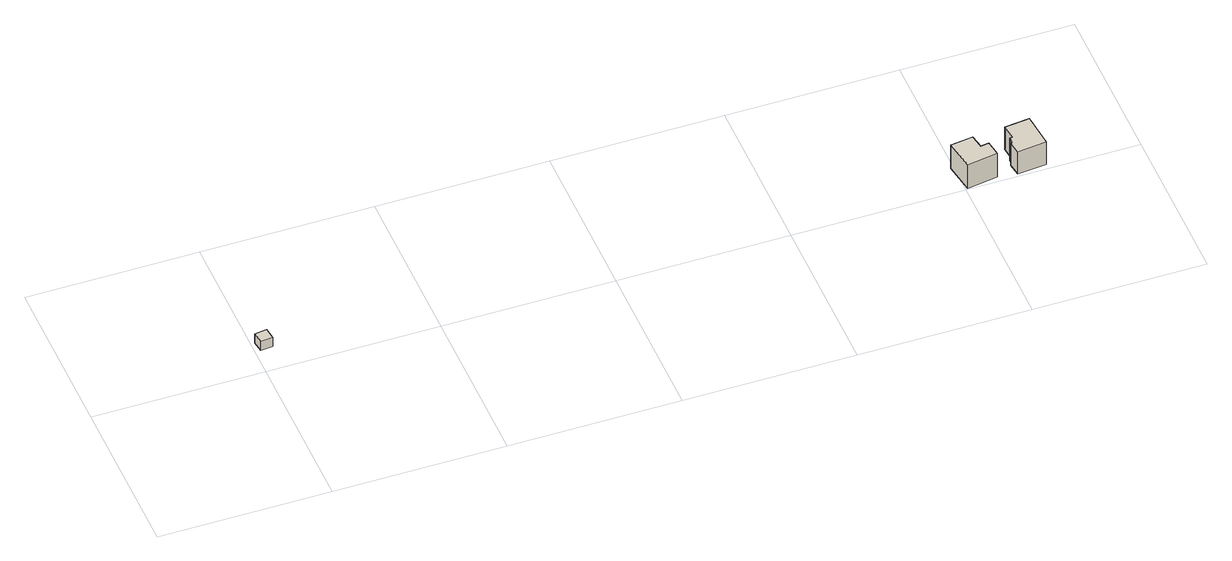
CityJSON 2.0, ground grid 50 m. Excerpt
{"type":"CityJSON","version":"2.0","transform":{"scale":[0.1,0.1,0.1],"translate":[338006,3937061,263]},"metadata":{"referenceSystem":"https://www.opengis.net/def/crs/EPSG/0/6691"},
"CityObjects":{
"building1":{"type":"Building","attributes":{"usage":"411","measuredHeight":3.6,"storeysAboveGround":1,"BuildingIDAttribute.prefecture":"14","BuildingIDAttribute.city":"14151","BuildingDetailAttribute.totalFloorArea":10.05,"BuildingDetailAttribute.buildingFootprintArea":10.05,"BuildingDetailAttribute.buildingStructureType":"601","BuildingDetailAttribute.buildingStructureOrgType":"1","BuildingDetailAttribute.orgUsage":"10","BuildingDetailAttribute.surveyYear":2015,"BuildingLandSlideRiskAttribute.description":"1","BuildingLandSlideRiskAttribute.areaType":"1"},"geometry":[{"type":"Solid","lod":"1","boundaries":[[[[0,1,2,3]],[[2,4,5,3]],[[1,6,4,2]],[[0,7,6,1]],[[3,5,7,0]],[[4,6,7,5]]]]}]},
"building2":{"type":"Building","attributes":{"usage":"411","measuredHeight":9.7,"storeysAboveGround":2,"BuildingIDAttribute.prefecture":"14","BuildingIDAttribute.city":"14151","BuildingDetailAttribute.totalFloorArea":99.47,"BuildingDetailAttribute.buildingFootprintArea":49.74,"BuildingDetailAttribute.buildingStructureType":"601","BuildingDetailAttribute.buildingStructureOrgType":"1","BuildingDetailAttribute.orgUsage":"10","BuildingDetailAttribute.surveyYear":2015},"geometry":[{"type":"Solid","lod":"1","boundaries":[[[[8,9,10,11,12,13]],[[12,14,15,13]],[[11,16,14,12]],[[10,17,16,11]],[[9,18,17,10]],[[8,19,18,9]],[[13,15,19,8]],[[14,16,17,18,19,15]]]]}]},
"building3":{"type":"Building","attributes":{"usage":"413","measuredHeight":9.2,"storeysAboveGround":2,"BuildingIDAttribute.prefecture":"14","BuildingIDAttribute.city":"14151","BuildingDetailAttribute.totalFloorArea":114.9,"BuildingDetailAttribute.buildingFootprintArea":57.45,"BuildingDetailAttribute.buildingStructureType":"601","BuildingDetailAttribute.buildingStructureOrgType":"1","BuildingDetailAttribute.orgUsage":"30","BuildingDetailAttribute.surveyYear":2015},"geometry":[{"type":"Solid","lod":"1","boundaries":[[[[20,21,22,23,24,25,26,27]],[[26,28,29,27]],[[25,30,28,26]],[[24,31,30,25]],[[23,32,31,24]],[[22,33,32,23]],[[21,34,33,22]],[[20,35,34,21]],[[27,29,35,20]],[[28,30,31,32,33,34,35,29]]]]}]}
},
"vertices":[
[40,101,30],[44,66,30],[8,62,30],[4,96,30],[8,62,63],[4,96,63],[44,66,63],[40,101,63],
[2057,101,10],[2064,59,10],[2089,63,10],[2096,17,10],[2006,3,10],[1992,92,10],[2006,3,97],[1992,92,97],[2096,17,97],[2089,63,97],[2064,59,97],[2057,101,97],
[2150,47,11],[2149,65,11],[2157,66,11],[2153,110,11],[2226,118,11],[2236,16,11],[2151,7,11],[2146,46,11],[2151,7,93],[2146,46,93],[2236,16,93],[2226,118,93],[2153,110,93],[2157,66,93],[2149,65,93],[2150,47,93]
]}
